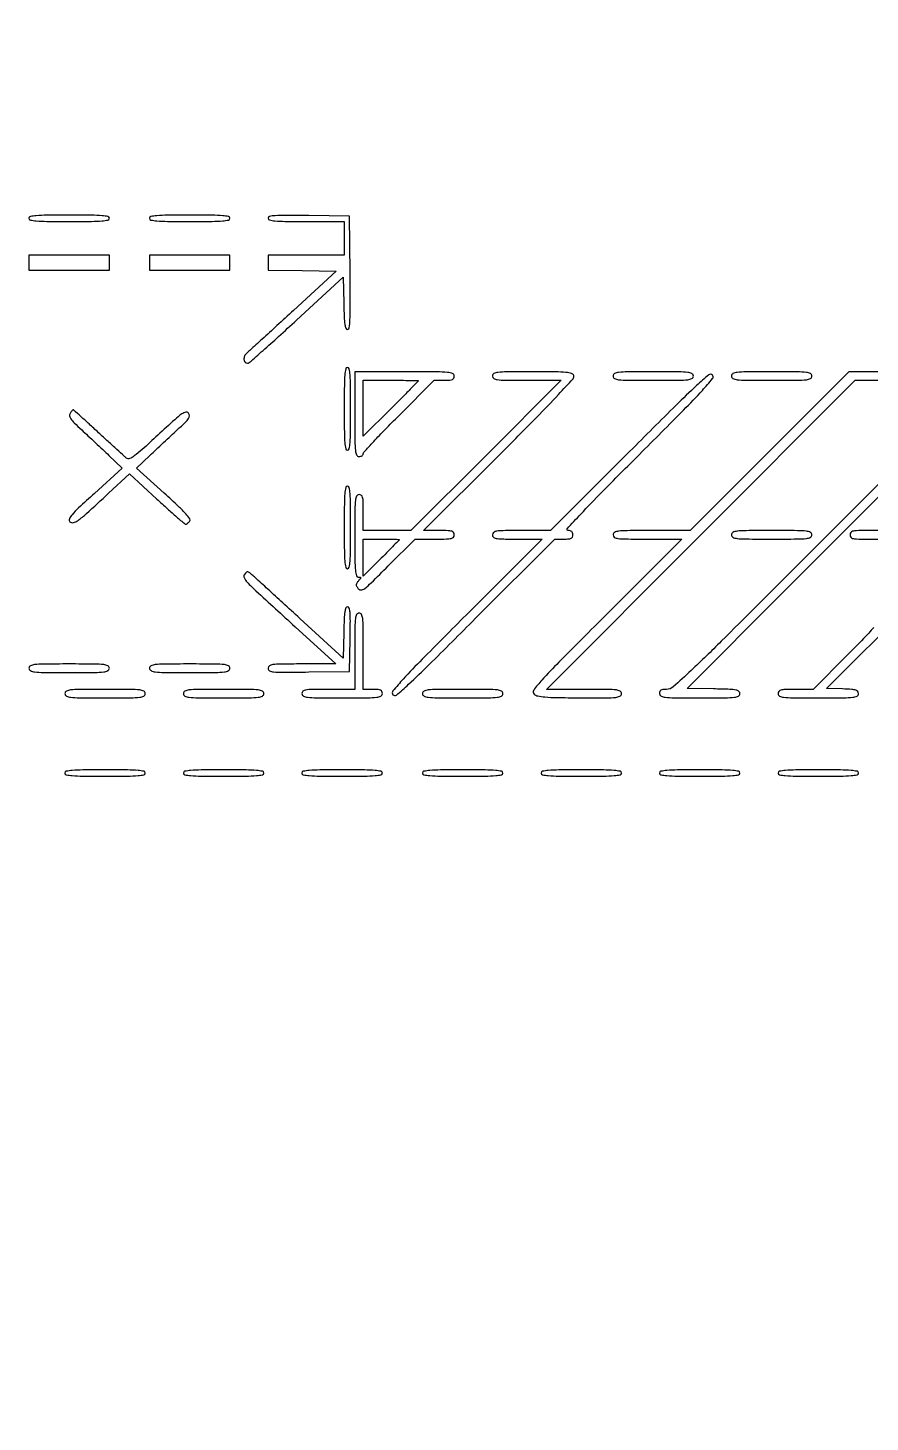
# Model space of a CAD drawing. Extents: x 0 to 1066, y 0 to 761.
# Drawn here: x 308.5 to 342.2, y 255.2 to 310.9 of the extents above; entities that cross this region are included whole.
import ezdxf

# ---------------------------------------------------------------- set-up
doc = ezdxf.new("R2010")
doc.units = 0
doc.header["$MEASUREMENT"] = 0

msp = doc.modelspace()

# ---------------------------------------------------------------- linework, layer by layer
for points in [[(183.390323, 95.266879, 0.000001), (192.989143, 95.254457, 0.000118)], [(352.558836, 95.240684, -0.000004), (375.624384, 95.211821, -0.198594)], [(479.458836, 95.240684, -0.000004), (502.524384, 95.211821, -0.198594)], [(733.258836, 95.240684, -0.000004), (756.324384, 95.211821, -0.198594)], [(289.192229, 95.24091, -0.000004), (312.172908, 95.212432, -0.198597)], [(393.551703, 95.267421, -0.000028), (416.092229, 95.24091, -0.000004), (439.072908, 95.212432, -0.198597)], [(542.992229, 95.24091, -0.000004), (565.972908, 95.212432, -0.198597)], [(606.442229, 95.24091, -0.000004), (629.422908, 95.212432, -0.198597)], [(669.892229, 95.24091, -0.000004), (692.872908, 95.212432, -0.198597)], [(375.823742, 112.056445, -0.000003), (375.794083, 98.149601, -0.198357)], [(346.563902, 371.425418, 0.00004), (306.862038, 371.429101, 0.000546)], [(151.90136, 126.727696, 0.000007), (163.955628, 114.675766, 0.000012), (174.108223, 104.525945)], [(247.69479, 97.969724, -0.000011), (217.15153, 97.968336, -0.000022), (186.984277, 97.968962, -0.015973)], [(342.946827, 297.1998), (341.317854, 297.1998), (338.1462, 294.0273), (334.974546, 290.8548), (333.430173, 290.8548, 0.001732), (332.44526, 290.851389, 0.025555), (332.099997, 290.831333, 0.098638), (331.942623, 290.781656, 0.273636), (331.8858, 290.6856, 0.256923), (331.938135, 290.590474, 0.111043), (332.078739, 290.540154, 0.028627), (332.388725, 290.519895, 0.002005), (333.260109, 290.5164), (334.634419, 290.5164), (331.606419, 287.487523, 0.000847), (329.723637, 285.597801, 0.011106), (329.04257, 284.880731, 0.024437), (328.714554, 284.482145, 0.386977), (328.730459, 284.321597, 0.134574), (328.877625, 284.247572, 0.029546), (329.16061, 284.207857, 0.016021), (329.634049, 284.184962, 0.002611), (330.55335, 284.174796, 0.001518), (331.633583, 284.17177, 0.024203), (331.99924, 284.189566, 0.096909), (332.164702, 284.238985, 0.278735), (332.2242, 284.337422, 0.263333), (332.168841, 284.435245, 0.107041), (332.018831, 284.486222, 0.026827), (331.686376, 284.506415, 0.001756), (330.722767, 284.5098), (329.221335, 284.5098), (335.3967, 290.6856), (341.572065, 296.8614), (343.073933, 296.8614, 0.001793)], [(343.8144, 294.026738), (339.055372, 289.268269, -0.000636), (336.211771, 286.432227, -0.006374), (335.006916, 285.263807, -0.008993), (334.291684, 284.611638, -0.182312), (334.021672, 284.5098, 0.026149), (333.881238, 284.502451, 0.112353), (333.802484, 284.475621, 0.172217), (333.761226, 284.42435, 0.084327), (333.747, 284.3406, 0.279234), (333.805389, 284.244201, 0.094461), (333.969075, 284.194776, 0.024577), (334.327409, 284.174784, 0.001648), (335.3544, 284.1714, 0.001676), (336.37493, 284.174822, 0.024159), (336.736678, 284.194743, 0.090309), (336.90319, 284.243247, 0.284098), (336.9618, 284.338072, 0.224835), (336.918045, 284.430458, 0.127731), (336.80338, 284.483335, 0.035912), (336.553561, 284.509967, 0.003009), (335.903719, 284.528422), (334.845639, 284.5521), (338.737819, 288.443355), (342.63, 292.33461)], [(342.63, 290.8548), (341.9955, 290.8548, 0.005909), (341.617474, 290.850333, 0.059311), (341.461463, 290.82801, 0.180365), (341.388944, 290.776512, 0.150217), (341.361, 290.6856, 0.150217), (341.388944, 290.594688, 0.180365), (341.461463, 290.54319, 0.059311), (341.617474, 290.520867, 0.005909), (341.9955, 290.5164), (342.63, 290.5164)], [(342.310231, 286.986284, -0.012585), (341.89774, 286.538038, -0.003915), (341.256212, 285.885484), (339.882423, 284.5098), (339.183512, 284.5098, 0.005097), (338.762611, 284.505509, 0.054337), (338.593114, 284.48353, 0.174618), (338.514967, 284.431964, 0.161835), (338.4846, 284.3406, 0.279234), (338.542989, 284.244201, 0.094461), (338.706675, 284.194776, 0.024577), (339.065009, 284.174784, 0.001648), (340.092, 284.1714, 0.001689), (341.10985, 284.174837, 0.023988), (341.473008, 284.194729, 0.088624), (341.640709, 284.242857, 0.286077), (341.6994, 284.337041, 0.160734), (341.670118, 284.425778, 0.162044), (341.593861, 284.479304, 0.056571), (341.43265, 284.508256, 0.006465), (341.063198, 284.527391), (340.426997, 284.5521), (341.528498, 285.650679), (342.63, 286.749259)]]:
    msp.add_lwpolyline(points, format="xyb")
for points in [[(409.06215, 749.15415), (40.8618, 749.132981), (40.8618, 380.65769), (40.8618, 12.1824), (501.2973, 12.1824), (961.7328, 12.1824), (961.7328, 380.646631), (961.7328, 749.110861), (961.41555, 749.1633, 0.040886), (961.153339, 749.184871, 0.000002), (934.190609, 749.194398, 0.000089), (904.448031, 749.199508, 0.000054), (869.1804, 749.195529, -0.000029), (813.61687, 749.186499, -0.000004), (696.10453, 749.175037, -0.000004), (556.774728, 749.163736, -0.000004)], [(308.5362, 303.3333, 0.353061), (308.592559, 303.263434, 0.033617), (308.82525, 303.22922, 0.017378), (309.248957, 303.210551, 0.00232), (310.1436, 303.2064, 0.00232), (311.038243, 303.210551, 0.017378), (311.46195, 303.22922, 0.033617), (311.694641, 303.263434, 0.353061), (311.751, 303.3333, 0.353061), (311.694641, 303.403166, 0.033617), (311.46195, 303.43738, 0.017378), (311.038243, 303.456049, 0.00232), (310.1436, 303.4602, 0.00232), (309.248957, 303.456049, 0.017378), (308.82525, 303.43738, 0.033617), (308.592559, 303.403166, 0.353061)], [(313.3584, 303.3333, 0.353061), (313.414759, 303.263434, 0.033617), (313.64745, 303.22922, 0.017378), (314.071157, 303.210551, 0.00232), (314.9658, 303.2064, 0.00232), (315.860443, 303.210551, 0.017378), (316.28415, 303.22922, 0.033617), (316.516841, 303.263434, 0.353061), (316.5732, 303.3333, 0.353061), (316.516841, 303.403166, 0.033617), (316.28415, 303.43738, 0.017378), (315.860443, 303.456049, 0.00232), (314.9658, 303.4602, 0.00232), (314.071157, 303.456049, 0.017378), (313.64745, 303.43738, 0.033617), (313.414759, 303.403166, 0.353061)], [(318.096, 303.335127, 0.345874), (318.151475, 303.264525, 0.038641), (318.367348, 303.229338, 0.018654), (318.766707, 303.210543, 0.002431), (319.6188, 303.2064), (321.1416, 303.2064), (321.1416, 302.5296), (321.1416, 301.8528), (319.6188, 301.8528), (318.096, 301.8528), (318.096, 301.558796), (318.096, 301.264791), (319.456506, 301.241546), (320.817012, 301.2183), (319.112799, 299.6532, -0.000298), (318.447903, 299.04331, -0.000435), (317.860998, 298.506541, -0.000211), (317.361291, 298.050707, -0.007642), (317.244497, 297.94748, 0.110901), (317.155209, 297.8279, 0.127812), (317.131713, 297.687853, 0.173181), (317.180336, 297.582106, 0.21453), (317.280201, 297.542889, 0.169128), (317.346361, 297.569586, 0.000837), (317.895222, 298.051261, 0.003663), (318.517644, 298.607489, 0.002295), (319.2381, 299.266934), (321.0993, 300.98629), (321.122978, 299.939045, 0.004199), (321.14023, 299.382747, 0.025298), (321.166207, 299.094857, 0.052629), (321.205651, 298.937588, 0.314797), (321.271169, 298.8918, 0.379752), (321.341793, 298.954478, 0.018376), (321.369787, 299.293736, 0.012181), (321.382354, 299.885831, 0.001567), (321.374392, 301.15485), (321.3531, 303.4179), (319.72455, 303.440877, 0.002173), (318.803448, 303.449868, 0.017566), (318.380948, 303.43731, 0.036436), (318.153119, 303.405742, 0.353813)], [(321.1416, 295.7193, 0.00225), (321.145737, 294.800081, 0.016945), (321.164377, 294.3657, 0.032323), (321.198419, 294.12655, 0.355082), (321.2685, 294.0696, 0.355082), (321.338581, 294.12655, 0.032323), (321.372623, 294.3657, 0.016945), (321.391263, 294.800081, 0.00225), (321.3954, 295.7193, 0.00225), (321.391263, 296.638519, 0.016945), (321.372623, 297.0729, 0.032323), (321.338581, 297.31205, 0.355082), (321.2685, 297.369, 0.355082), (321.198419, 297.31205, 0.032323), (321.164377, 297.0729, 0.016945), (321.145737, 296.638519, 0.00225)], [(321.5646, 295.5078, 0.001547), (321.567952, 294.424325, 0.023375), (321.587865, 294.04845, 0.089188), (321.636941, 293.87621, 0.286287), (321.7338, 293.8158, 0.061174), (321.798501, 293.823746, 0.079709), (321.853298, 293.847138, 0.097528), (321.889981, 293.881795, 0.156089), (321.903, 293.922483, -0.187876), (321.93052, 293.993137, -0.001729), (322.319525, 294.413813, -0.005549), (322.777432, 294.894762, -0.003522), (323.320957, 295.445283), (324.738914, 296.8614), (325.139857, 296.8614, 0.012713), (325.362961, 296.867074, 0.087341), (325.469532, 296.891475, 0.18914), (325.521859, 296.94254, 0.106332), (325.5408, 297.0306, 0.30734), (325.473983, 297.129035, 0.073428), (325.271138, 297.17685, 0.019955), (324.833888, 297.196538, 0.001273), (323.5527, 297.1998), (321.5646, 297.1998)], [(327.0636, 297.0306, 0.256922), (327.115935, 296.935474, 0.111044), (327.256538, 296.885154, 0.028627), (327.566523, 296.864895, 0.002006), (328.437903, 296.8614), (329.812206, 296.8614), (326.8098, 293.8581), (323.807394, 290.8548), (322.855197, 290.8548), (321.903, 290.8548), (321.903, 291.5739, 0.004884), (321.898757, 292.008245, 0.052938), (321.876874, 292.181963, 0.1727), (321.825295, 292.261883, 0.165398), (321.7338, 292.293, 0.282824), (321.637171, 292.23359, 0.091778), (321.587919, 292.065637, 0.023961), (321.567968, 291.698533, 0.001596), (321.5646, 290.6433, 0.001996), (321.568464, 289.675534, 0.019173), (321.587545, 289.263951, 0.048064), (321.626105, 289.052912, 0.335284), (321.704612, 288.9936, -0.026473), (321.783494, 288.989421, -0.371086), (321.801497, 288.97026, -0.187325), (321.79001, 288.936368, -0.009211), (321.71107, 288.84555, 0.033997), (321.642062, 288.757727, 0.14128), (321.62125, 288.694361, 0.136979), (321.637057, 288.628526, 0.031232), (321.699547, 288.531107, 0.271321), (321.810699, 288.483045, 0.132429), (321.958903, 288.543115, 0.031706), (322.219746, 288.768137, 0.002273), (322.899816, 289.440557), (323.978053, 290.5164), (324.759426, 290.5164, 0.00432), (325.235257, 290.520512, 0.049031), (325.421978, 290.54213, 0.166563), (325.5074, 290.593723, 0.176127), (325.5408, 290.6856, 0.146246), (325.513678, 290.776344, 0.182119), (325.443036, 290.827811, 0.061178), (325.291554, 290.850264, 0.006236), (324.927891, 290.8548), (324.314981, 290.8548), (327.342816, 293.883511, 0.001498), (328.838107, 295.388223, 0.006593), (329.705571, 296.289875, 0.003813), (330.290674, 296.923935, 0.283241), (330.315474, 297.056011, 0.238666), (330.226729, 297.136366, 0.045159), (330.005055, 297.176017, 0.019479), (329.593801, 297.195685, 0.002208), (328.661949, 297.1998, 0.001659), (327.641, 297.196412, 0.024712), (327.284544, 297.176411, 0.095048), (327.121767, 297.12695, 0.278448)], [(332.561301, 294.026001), (329.390946, 290.8548), (328.227273, 290.8548, 0.002488), (327.496472, 290.851163, 0.033622), (327.230209, 290.830575, 0.128827), (327.109807, 290.77958, 0.232541), (327.0636, 290.6856, 0.209478), (327.104378, 290.59254, 0.145044), (327.208951, 290.541152, 0.039111), (327.439872, 290.520199, 0.003077), (328.057209, 290.5164), (329.050819, 290.5164), (326.011756, 287.476457, 0.001037), (324.25581, 285.7127, 0.009319), (323.502141, 284.923647, 0.012621), (323.087459, 284.449492, 0.361087), (323.087412, 284.298286, 0.415249), (323.226605, 284.285597, 0.012274), (323.712664, 284.712596, 0.00901), (324.528699, 285.493451, 0.00097), (326.381127, 287.338229), (329.560124, 290.5164), (329.919262, 290.5164, 0.01555), (330.114834, 290.522484, 0.094805), (330.212358, 290.547514, 0.186402), (330.261055, 290.598552, 0.09866), (330.2784, 290.6856, 0.073668), (330.267031, 290.762347, 0.138083), (330.233511, 290.814806, 0.126194), (330.175071, 290.844989, 0.056478), (330.088491, 290.8548, -0.649061), (330.057389, 290.924564, -0.00525), (330.596201, 291.511635, -0.006649), (331.441065, 292.389302, -0.0014), (332.94201, 293.899109, 0.001019), (334.707752, 295.672579, 0.009397), (335.457015, 296.457149, 0.013109), (335.865388, 296.925234, 0.386873), (335.858547, 297.07031, 0.388551), (335.712586, 297.076766, 0.012136), (335.224377, 296.647481, 0.009021), (334.408062, 295.866039, 0.000978)], [(331.8858, 297.0306, 0.279234), (331.944189, 296.934201, 0.094461), (332.107875, 296.884776, 0.024577), (332.466209, 296.864784, 0.001648), (333.4932, 296.8614, 0.001648), (334.520191, 296.864784, 0.024577), (334.878525, 296.884776, 0.094461), (335.042211, 296.934201, 0.279234), (335.1006, 297.0306, 0.279234), (335.042211, 297.126999, 0.094461), (334.878525, 297.176424, 0.024577), (334.520191, 297.196416, 0.001648), (333.4932, 297.1998, 0.001648), (332.466209, 297.196416, 0.024577), (332.107875, 297.176424, 0.094461), (331.944189, 297.126999, 0.279234)], [(336.6234, 297.0306, 0.279234), (336.681789, 296.934201, 0.094461), (336.845475, 296.884776, 0.024577), (337.203809, 296.864784, 0.001648), (338.2308, 296.8614, 0.001648), (339.257791, 296.864784, 0.024577), (339.616125, 296.884776, 0.094461), (339.779811, 296.934201, 0.279234), (339.8382, 297.0306, 0.279234), (339.779811, 297.126999, 0.094461), (339.616125, 297.176424, 0.024577), (339.257791, 297.196416, 0.001648), (338.2308, 297.1998, 0.001648), (337.203809, 297.196416, 0.024577), (336.845475, 297.176424, 0.094461), (336.681789, 297.126999, 0.279234)], [(324.1026, 296.839029, -0.196434), (324.096269, 296.823537, -0.00014), (323.779534, 296.500881, -0.001568), (323.424478, 296.141651, -0.000955), (323.0028, 295.7193), (321.903, 294.621941), (321.903, 295.741671), (321.903, 296.8614), (323.0028, 296.8614, -0.001906), (323.424518, 296.859792, -0.003178), (323.779534, 296.854829, -0.000407), (324.093645, 296.848184, -0.407794)], [(310.179062, 295.533412, 0.191961), (310.160783, 295.434886, 0.10592), (310.209993, 295.320703, 0.044913), (310.347865, 295.159566, 0.007437), (310.644794, 294.878244, -0.00141), (310.896441, 294.645517, -0.000843), (311.194396, 294.367461, -0.000844), (311.490131, 294.089607, -0.001465), (311.734584, 293.857799), (312.268068, 293.348933), (311.15907, 292.342002, 0.002998), (310.523972, 291.75837, 0.026462), (310.259161, 291.484563, 0.074721), (310.154458, 291.319989, 0.310117), (310.174875, 291.210268, 0.262618), (310.31301, 291.171776, 0.098349), (310.501686, 291.260128, 0.026307), (310.834506, 291.532927, 0.001856), (311.720733, 292.346904), (312.556107, 293.119908), (313.650756, 292.114254, 0.00245), (314.074536, 291.728739, 0.003914), (314.440754, 291.404011, 0.000907), (314.76356, 291.123289, 0.180412), (314.802943, 291.1086, 0.129735), (314.831407, 291.116112, 0.03256), (314.871873, 291.142691, 0.031042), (314.9157, 291.180234, 0.026929), (314.9568, 291.224655, 0.330951), (314.962197, 291.325412, 0.036973), (314.812501, 291.51845, 0.02118), (314.519019, 291.817577, 0.003843), (313.947224, 292.344822), (312.841332, 293.348933), (313.374816, 293.857799, -0.001467), (313.619459, 294.089784, -0.000842), (313.915817, 294.368222, -0.000841), (314.214659, 294.647107, -0.001401), (314.467374, 294.880834, 0.006142), (314.789017, 295.184019, 0.052867), (314.915566, 295.335178, 0.147604), (314.948762, 295.443146, 0.160498), (314.915009, 295.547405, 0.299722), (314.807737, 295.587418, 0.099549), (314.647183, 295.514981, 0.028649), (314.363891, 295.286102, 0.002583), (313.691764, 294.669917, -0.003166), (313.058008, 294.090267, -0.024914), (312.749254, 293.838187, -0.060492), (312.561221, 293.732011, -0.269402), (312.440429, 293.748186, -0.018567), (312.347661, 293.825778, -0.000926), (312.053491, 294.091982, -0.00149), (311.705374, 294.410079, -0.001077), (311.319128, 294.766673, 0.00161), (310.940294, 295.115677, 0.002611), (310.615805, 295.409591, 0.000404), (310.327004, 295.668028, 0.184337), (310.303495, 295.677, 0.197395), (310.285589, 295.669644, 0.019299), (310.252975, 295.634821, 0.022116), (310.216222, 295.588414, 0.015716)], [(321.1416, 290.9817, 0.00225), (321.145737, 290.062481, 0.016945), (321.164377, 289.6281, 0.032323), (321.198419, 289.38895, 0.355082), (321.2685, 289.332, 0.355082), (321.338581, 289.38895, 0.032323), (321.372623, 289.6281, 0.016945), (321.391263, 290.062481, 0.00225), (321.3954, 290.9817, 0.00225), (321.391263, 291.900919, 0.016945), (321.372623, 292.3353, 0.032323), (321.338581, 292.57445, 0.355082), (321.2685, 292.6314, 0.355082), (321.198419, 292.57445, 0.032323), (321.164377, 292.3353, 0.016945), (321.145737, 291.900919, 0.00225)], [(336.6234, 290.6856, 0.279234), (336.681789, 290.589201, 0.094461), (336.845475, 290.539776, 0.024577), (337.203809, 290.519784, 0.001648), (338.2308, 290.5164, 0.001648), (339.257791, 290.519784, 0.024577), (339.616125, 290.539776, 0.094461), (339.779811, 290.589201, 0.279234), (339.8382, 290.6856, 0.279234), (339.779811, 290.781999, 0.094461), (339.616125, 290.831424, 0.024577), (339.257791, 290.851416, 0.001648), (338.2308, 290.8548, 0.001648), (337.203809, 290.851416, 0.024577), (336.845475, 290.831424, 0.094461), (336.681789, 290.781999, 0.279234)], [(323.3412, 290.493382, -0.195122), (323.334798, 290.477601, -0.000342), (323.129964, 290.266988, -0.002452), (322.897797, 290.030922, -0.001506), (322.6221, 289.755), (321.903, 289.039636), (321.903, 289.778018), (321.903, 290.5164), (322.6221, 290.5164, -0.003), (322.897837, 290.514746, -0.005), (323.129964, 290.509639, -0.001004), (323.332154, 290.50276, -0.403704)], [(317.163583, 289.11831, 0.27726), (317.141897, 288.976543, 0.093836), (317.260359, 288.794249, 0.016092), (317.613363, 288.448353, 0.000456), (319.175176, 287.01615), (320.804251, 285.525), (319.450126, 285.525, 0.00202), (318.588397, 285.521519, 0.029398), (318.284608, 285.501179, 0.115871), (318.147533, 285.450154, 0.251015), (318.096, 285.353973, 0.277938), (318.154424, 285.25699, 0.099262), (318.315703, 285.209119, 0.024646), (318.672549, 285.194345, 0.001551), (319.72455, 285.205923), (321.3531, 285.2289), (321.376453, 286.51905, 0.002909), (321.385251, 287.235373, 0.021564), (321.372749, 287.576249, 0.047896), (321.340495, 287.758146, 0.33683), (321.273307, 287.8092, 0.308353), (321.206681, 287.763794, 0.057258), (321.166505, 287.612766, 0.026367), (321.140419, 287.332722, 0.004245), (321.123054, 286.784566), (321.0993, 285.759932), (319.365, 287.345856, 0.000053), (318.687619, 287.965152, 0.000077), (318.087965, 288.5131, 0.00004), (317.579436, 288.977563, 0.001237), (317.453048, 289.092409, 0.018426), (317.345848, 289.182385, 0.144028), (317.285878, 289.206013, 0.202462), (317.233194, 289.189121, 0.042091)], [(321.5646, 286.0326), (321.5646, 284.5098), (320.5071, 284.5098, 0.002827), (319.847141, 284.506069, 0.036854), (319.602938, 284.485266, 0.138781), (319.492468, 284.434006, 0.218517), (319.4496, 284.3406, 0.279234), (319.507989, 284.244201, 0.094461), (319.671675, 284.194776, 0.024577), (320.030009, 284.174784, 0.001648), (321.057, 284.1714, 0.001648), (322.083991, 284.174784, 0.024577), (322.442325, 284.194776, 0.094461), (322.606011, 284.244201, 0.279234), (322.6644, 284.3406, 0.102588), (322.646234, 284.428205, 0.188085), (322.595663, 284.47925, 0.090841), (322.493458, 284.503941, 0.013964), (322.2837, 284.5098), (321.903, 284.5098), (321.903, 286.0326, 0.001762), (321.89958, 287.00311, 0.025908), (321.8795, 287.3439, 0.100119), (321.829738, 287.499124, 0.271649), (321.7338, 287.5554, 0.271649), (321.637862, 287.499124, 0.100119), (321.5881, 287.3439, 0.025908), (321.56802, 287.00311, 0.001762)], [(308.5362, 285.3558, 0.279234), (308.594589, 285.259401, 0.094461), (308.758275, 285.209976, 0.024577), (309.116609, 285.189984, 0.001648), (310.1436, 285.1866, 0.001648), (311.170591, 285.189984, 0.024577), (311.528925, 285.209976, 0.094461), (311.692611, 285.259401, 0.279234), (311.751, 285.3558, 0.279234), (311.692611, 285.452199, 0.094461), (311.528925, 285.501624, 0.024577), (311.170591, 285.521616, 0.001648), (310.1436, 285.525, 0.001648), (309.116609, 285.521616, 0.024577), (308.758275, 285.501624, 0.094461), (308.594589, 285.452199, 0.279234)], [(313.3584, 285.3558, 0.279234), (313.416789, 285.259401, 0.094461), (313.580475, 285.209976, 0.024577), (313.938809, 285.189984, 0.001648), (314.9658, 285.1866, 0.001648), (315.992791, 285.189984, 0.024577), (316.351125, 285.209976, 0.094461), (316.514811, 285.259401, 0.279234), (316.5732, 285.3558, 0.279234), (316.514811, 285.452199, 0.094461), (316.351125, 285.501624, 0.024577), (315.992791, 285.521616, 0.001648), (314.9658, 285.525, 0.001648), (313.938809, 285.521616, 0.024577), (313.580475, 285.501624, 0.094461), (313.416789, 285.452199, 0.279234)], [(309.9744, 284.3406, 0.279234), (310.032789, 284.244201, 0.094461), (310.196475, 284.194776, 0.024577), (310.554809, 284.174784, 0.001648), (311.5818, 284.1714, 0.001648), (312.608791, 284.174784, 0.024577), (312.967125, 284.194776, 0.094461), (313.130811, 284.244201, 0.279234), (313.1892, 284.3406, 0.279234), (313.130811, 284.436999, 0.094461), (312.967125, 284.486424, 0.024577), (312.608791, 284.506416, 0.001648), (311.5818, 284.5098, 0.001648), (310.554809, 284.506416, 0.024577), (310.196475, 284.486424, 0.094461), (310.032789, 284.436999, 0.279234)], [(314.712, 284.3406, 0.279234), (314.770389, 284.244201, 0.094461), (314.934075, 284.194776, 0.024577), (315.292409, 284.174784, 0.001648), (316.3194, 284.1714, 0.001648), (317.346391, 284.174784, 0.024577), (317.704725, 284.194776, 0.094461), (317.868411, 284.244201, 0.279234), (317.9268, 284.3406, 0.279234), (317.868411, 284.436999, 0.094461), (317.704725, 284.486424, 0.024577), (317.346391, 284.506416, 0.001648), (316.3194, 284.5098, 0.001648), (315.292409, 284.506416, 0.024577), (314.934075, 284.486424, 0.094461), (314.770389, 284.436999, 0.279234)], [(324.2718, 284.3406, 0.279234), (324.330189, 284.244201, 0.094461), (324.493875, 284.194776, 0.024577), (324.852209, 284.174784, 0.001648), (325.8792, 284.1714, 0.001648), (326.906191, 284.174784, 0.024577), (327.264525, 284.194776, 0.094461), (327.428211, 284.244201, 0.279234), (327.4866, 284.3406, 0.279234), (327.428211, 284.436999, 0.094461), (327.264525, 284.486424, 0.024577), (326.906191, 284.506416, 0.001648), (325.8792, 284.5098, 0.001648), (324.852209, 284.506416, 0.024577), (324.493875, 284.486424, 0.094461), (324.330189, 284.436999, 0.279234)], [(309.9744, 281.1681, 0.353061), (310.030759, 281.098234, 0.033617), (310.26345, 281.06402, 0.017378), (310.687157, 281.045351, 0.00232), (311.5818, 281.0412, 0.00232), (312.476443, 281.045351, 0.017378), (312.90015, 281.06402, 0.033617), (313.132841, 281.098234, 0.353061), (313.1892, 281.1681, 0.353061), (313.132841, 281.237966, 0.033617), (312.90015, 281.27218, 0.017378), (312.476443, 281.290849, 0.00232), (311.5818, 281.295, 0.00232), (310.687157, 281.290849, 0.017378), (310.26345, 281.27218, 0.033617), (310.030759, 281.237966, 0.353061)], [(314.712, 281.1681, 0.353061), (314.768359, 281.098234, 0.033617), (315.00105, 281.06402, 0.017378), (315.424757, 281.045351, 0.00232), (316.3194, 281.0412, 0.00232), (317.214043, 281.045351, 0.017378), (317.63775, 281.06402, 0.033617), (317.870441, 281.098234, 0.353061), (317.9268, 281.1681, 0.353061), (317.870441, 281.237966, 0.033617), (317.63775, 281.27218, 0.017378), (317.214043, 281.290849, 0.00232), (316.3194, 281.295, 0.00232), (315.424757, 281.290849, 0.017378), (315.00105, 281.27218, 0.033617), (314.768359, 281.237966, 0.353061)], [(319.4496, 281.1681, 0.353061), (319.505959, 281.098234, 0.033617), (319.73865, 281.06402, 0.017378), (320.162357, 281.045351, 0.00232), (321.057, 281.0412, 0.00232), (321.951643, 281.045351, 0.017378), (322.37535, 281.06402, 0.033617), (322.608041, 281.098234, 0.353061), (322.6644, 281.1681, 0.353061), (322.608041, 281.237966, 0.033617), (322.37535, 281.27218, 0.017378), (321.951643, 281.290849, 0.00232), (321.057, 281.295, 0.00232), (320.162357, 281.290849, 0.017378), (319.73865, 281.27218, 0.033617), (319.505959, 281.237966, 0.353061)], [(324.2718, 281.1681, 0.353061), (324.328159, 281.098234, 0.033617), (324.56085, 281.06402, 0.017378), (324.984557, 281.045351, 0.00232), (325.8792, 281.0412, 0.00232), (326.773843, 281.045351, 0.017378), (327.19755, 281.06402, 0.033617), (327.430241, 281.098234, 0.353061), (327.4866, 281.1681, 0.353061), (327.430241, 281.237966, 0.033617), (327.19755, 281.27218, 0.017378), (326.773843, 281.290849, 0.00232), (325.8792, 281.295, 0.00232), (324.984557, 281.290849, 0.017378), (324.56085, 281.27218, 0.033617), (324.328159, 281.237966, 0.353061)], [(329.0094, 281.1681, 0.353061), (329.065759, 281.098234, 0.033617), (329.29845, 281.06402, 0.017378), (329.722157, 281.045351, 0.00232), (330.6168, 281.0412, 0.00232), (331.511443, 281.045351, 0.017378), (331.93515, 281.06402, 0.033617), (332.167841, 281.098234, 0.353061), (332.2242, 281.1681, 0.353061), (332.167841, 281.237966, 0.033617), (331.93515, 281.27218, 0.017378), (331.511443, 281.290849, 0.00232), (330.6168, 281.295, 0.00232), (329.722157, 281.290849, 0.017378), (329.29845, 281.27218, 0.033617), (329.065759, 281.237966, 0.353061)], [(333.747, 281.1681, 0.353061), (333.803359, 281.098234, 0.033617), (334.03605, 281.06402, 0.017378), (334.459757, 281.045351, 0.00232), (335.3544, 281.0412, 0.00232), (336.249043, 281.045351, 0.017378), (336.67275, 281.06402, 0.033617), (336.905441, 281.098234, 0.353061), (336.9618, 281.1681, 0.353061), (336.905441, 281.237966, 0.033617), (336.67275, 281.27218, 0.017378), (336.249043, 281.290849, 0.00232), (335.3544, 281.295, 0.00232), (334.459757, 281.290849, 0.017378), (334.03605, 281.27218, 0.033617), (333.803359, 281.237966, 0.353061)], [(338.4846, 281.1681, 0.353061), (338.540959, 281.098234, 0.033617), (338.77365, 281.06402, 0.017378), (339.197357, 281.045351, 0.00232), (340.092, 281.0412, 0.00232), (340.986643, 281.045351, 0.017378), (341.41035, 281.06402, 0.033617), (341.643041, 281.098234, 0.353061), (341.6994, 281.1681, 0.353061), (341.643041, 281.237966, 0.033617), (341.41035, 281.27218, 0.017378), (340.986643, 281.290849, 0.00232), (340.092, 281.295, 0.00232), (339.197357, 281.290849, 0.017378), (338.77365, 281.27218, 0.033617), (338.540959, 281.237966, 0.353061)]]:
    msp.add_lwpolyline(points, format="xyb", close=True)
for points in [[(308.5362, 301.5567), (308.5362, 301.2606), (310.1436, 301.2606), (311.751, 301.2606), (311.751, 301.5567), (311.751, 301.8528), (310.1436, 301.8528), (308.5362, 301.8528)], [(313.3584, 301.5567), (313.3584, 301.2606), (314.9658, 301.2606), (316.5732, 301.2606), (316.5732, 301.5567), (316.5732, 301.8528), (314.9658, 301.8528), (313.3584, 301.8528)]]:
    msp.add_lwpolyline(points, close=True)

doc.saveas('drawing.dxf')
